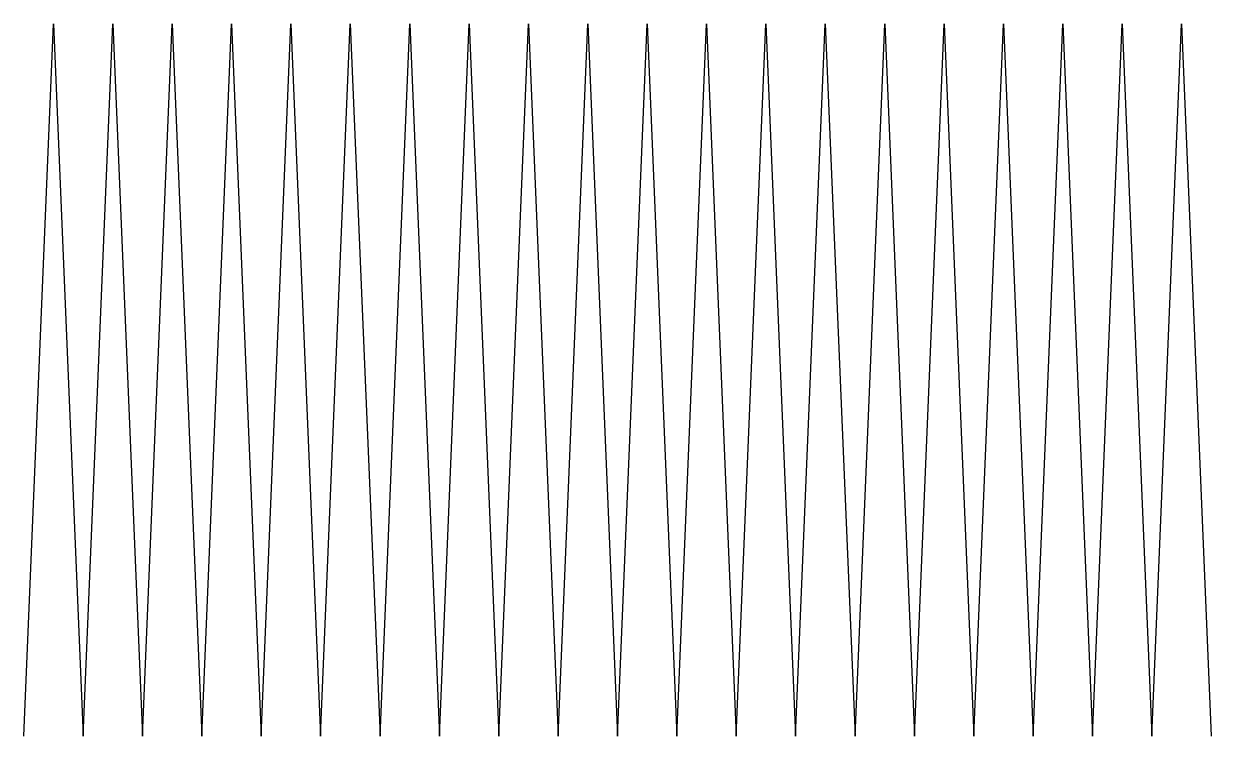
# Model space of a CAD drawing. Extents: x 0 to 10, y 0 to 6.
import ezdxf

# ---------------------------------------------------------------- set-up
doc = ezdxf.new("R2010")
doc.units = 0
doc.header["$MEASUREMENT"] = 0
doc.layers.add('MODELSKETCH_VISIBLE', color=7, linetype='CONTINUOUS')

msp = doc.modelspace()

# ---------------------------------------------------------------- linework, layer by layer
at = {"layer": 'MODELSKETCH_VISIBLE'}
for p, q in [((0, 0), (0.25, 6)), ((0.25, 6), (0.5, 0)), ((0.5, 0), (0.75, 6)), ((0.75, 6), (1, 0)), ((1, 0), (1.25, 6)), ((1.25, 6), (1.5, 0)), ((1.5, 0), (1.75, 6)), ((1.75, 6), (2, 0)), ((2, 0), (2.25, 6)), ((2.25, 6), (2.5, 0)), ((2.5, 0), (2.75, 6)), ((2.75, 6), (3, 0)), ((3, 0), (3.25, 6)), ((3.25, 6), (3.5, 0)), ((3.5, 0), (3.75, 6)), ((3.75, 6), (4, 0)), ((4, 0), (4.25, 6)), ((4.25, 6), (4.5, 0)), ((4.5, 0), (4.75, 6)), ((4.75, 6), (5, 0)), ((5, 0), (5.25, 6)), ((5.25, 6), (5.5, 0)), ((5.5, 0), (5.75, 6)), ((5.75, 6), (6, 0)), ((6, 0), (6.25, 6)), ((6.25, 6), (6.5, 0)), ((6.5, 0), (6.75, 6)), ((6.75, 6), (7, 0)), ((7, 0), (7.25, 6)), ((7.25, 6), (7.5, 0)), ((7.5, 0), (7.75, 6)), ((7.75, 6), (8, 0)), ((8, 0), (8.25, 6)), ((8.25, 6), (8.5, 0)), ((8.5, 0), (8.75, 6)), ((8.75, 6), (9, 0)), ((9, 0), (9.25, 6)), ((9.25, 6), (9.5, 0)), ((9.5, 0), (9.75, 6)), ((9.75, 6), (10, 0))]:
    msp.add_line(p, q, dxfattribs=at)

doc.saveas('drawing.dxf')
